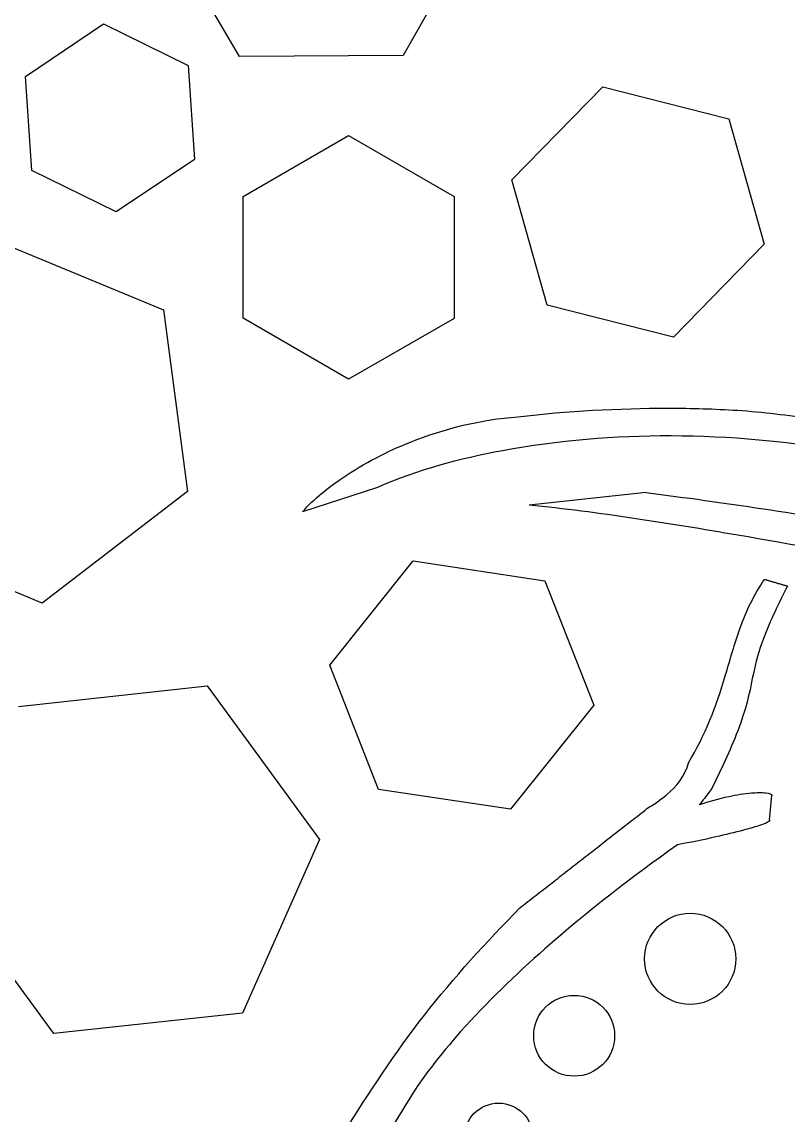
# Model space of a CAD drawing. Header units: millimetres. Extents: x -94 to 94, y -92 to 96.
# Drawn here: x -68.4 to -50.07, y 35.43 to 61.58 of the extents above; entities that cross this region are included whole.
import ezdxf

# ---------------------------------------------------------------- set-up
doc = ezdxf.new("R2010")
doc.units = ezdxf.units.MM
doc.layers.add('Fillet', color=7, linetype='CONTINUOUS')

msp = doc.modelspace()

# ---------------------------------------------------------------- linework, layer by layer
at = {"layer": 'Fillet'}
for p, q in [((-63.1896, 60.7481), (-65.1681, 64.126)), ((-63.1896, 60.7481), (-65.1681, 64.126)), ((-63.1896, 60.7481, 4), (-65.1681, 64.126, 4)), ((-63.1896, 60.7481, 4), (-65.1681, 64.126, 4)), ((-57.3388, 64.175), (-59.275, 60.7726)), ((-57.3388, 64.175), (-59.275, 60.7726)), ((-57.3388, 64.175, 4), (-59.275, 60.7726, 4)), ((-57.3388, 64.175, 4), (-59.275, 60.7726, 4)), ((-68.3119, 60.2691), (-66.4422, 61.5248)), ((-68.3119, 60.2691), (-66.4422, 61.5248)), ((-68.3119, 60.2691, 4), (-66.4422, 61.5248, 4)), ((-68.3119, 60.2691, 4), (-66.4422, 61.5248, 4)), ((-66.4422, 61.5248), (-64.4198, 60.5335)), ((-66.4422, 61.5248), (-66.4422, 61.5248, 4)), ((-66.4422, 61.5248), (-64.4198, 60.5335)), ((-66.4422, 61.5248), (-66.4422, 61.5248, 4)), ((-66.4422, 61.5248, 4), (-64.4198, 60.5335, 4)), ((-66.4422, 61.5248, 4), (-64.4198, 60.5335, 4)), ((-59.275, 60.7726), (-63.1896, 60.7481)), ((-59.275, 60.7726), (-63.1896, 60.7481)), ((-59.275, 60.7726, 4), (-63.1896, 60.7481, 4)), ((-59.275, 60.7726, 4), (-63.1896, 60.7481, 4)), ((-63.1896, 60.7481), (-63.1896, 60.7481, 4)), ((-63.1896, 60.7481), (-63.1896, 60.7481, 4)), ((-59.275, 60.7726), (-59.275, 60.7726, 4)), ((-59.275, 60.7726), (-59.275, 60.7726, 4)), ((-64.4198, 60.5335), (-64.2671, 58.2863)), ((-64.4198, 60.5335), (-64.2671, 58.2863)), ((-64.4198, 60.5335), (-64.4198, 60.5335, 4)), ((-64.4198, 60.5335, 4), (-64.2671, 58.2863, 4)), ((-64.4198, 60.5335), (-64.4198, 60.5335, 4)), ((-64.4198, 60.5335, 4), (-64.2671, 58.2863, 4)), ((-68.1593, 58.0219), (-68.3119, 60.2691)), ((-68.1593, 58.0219), (-68.3119, 60.2691)), ((-68.1593, 58.0219, 4), (-68.3119, 60.2691, 4)), ((-68.3119, 60.2691), (-68.3119, 60.2691, 4)), ((-68.3119, 60.2691), (-68.3119, 60.2691, 4)), ((-68.1593, 58.0219, 4), (-68.3119, 60.2691, 4)), ((-56.6749, 57.7954), (-54.5019, 60.0233)), ((-56.6749, 57.7954), (-54.5019, 60.0233)), ((-56.6749, 57.7954, 4), (-54.5019, 60.0233, 4)), ((-56.6749, 57.7954, 4), (-54.5019, 60.0233, 4)), ((-54.5019, 60.0233), (-51.4859, 59.2553)), ((-54.5019, 60.0233), (-54.5019, 60.0233, 4)), ((-54.5019, 60.0233), (-51.4859, 59.2553)), ((-54.5019, 60.0233), (-54.5019, 60.0233, 4)), ((-54.5019, 60.0233, 4), (-51.4859, 59.2553, 4)), ((-54.5019, 60.0233, 4), (-51.4859, 59.2553, 4)), ((-51.4859, 59.2553), (-50.6431, 56.2594)), ((-51.4859, 59.2553), (-51.4859, 59.2553, 4)), ((-51.4859, 59.2553), (-50.6431, 56.2594)), ((-51.4859, 59.2553), (-51.4859, 59.2553, 4)), ((-51.4859, 59.2553, 4), (-50.6431, 56.2594, 4)), ((-51.4859, 59.2553, 4), (-50.6431, 56.2594, 4)), ((-63.1067, 57.3978), (-60.5834, 58.8541)), ((-63.1067, 57.3978), (-60.5834, 58.8541)), ((-63.1067, 57.3978, 4), (-60.5834, 58.8541, 4)), ((-63.1067, 57.3978, 4), (-60.5834, 58.8541, 4)), ((-60.5834, 58.8541), (-58.0606, 57.397)), ((-60.5834, 58.8541), (-60.5834, 58.8541, 4)), ((-60.5834, 58.8541), (-58.0606, 57.397)), ((-60.5834, 58.8541), (-60.5834, 58.8541, 4)), ((-60.5834, 58.8541, 4), (-58.0606, 57.397, 4)), ((-60.5834, 58.8541, 4), (-58.0606, 57.397, 4)), ((-64.2671, 58.2863), (-66.1369, 57.0306)), ((-64.2671, 58.2863), (-66.1369, 57.0306)), ((-64.2671, 58.2863, 4), (-66.1369, 57.0306, 4)), ((-64.2671, 58.2863, 4), (-66.1369, 57.0306, 4)), ((-64.2671, 58.2863), (-64.2671, 58.2863, 4)), ((-64.2671, 58.2863), (-64.2671, 58.2863, 4)), ((-66.1369, 57.0306), (-68.1593, 58.0219)), ((-66.1369, 57.0306), (-68.1593, 58.0219)), ((-66.1369, 57.0306, 4), (-68.1593, 58.0219, 4)), ((-68.1593, 58.0219), (-68.1593, 58.0219, 4)), ((-68.1593, 58.0219), (-68.1593, 58.0219, 4)), ((-66.1369, 57.0306, 4), (-68.1593, 58.0219, 4)), ((-55.8321, 54.7996), (-56.6749, 57.7954)), ((-55.8321, 54.7996), (-56.6749, 57.7954)), ((-55.8321, 54.7996, 4), (-56.6749, 57.7954, 4)), ((-56.6749, 57.7954), (-56.6749, 57.7954, 4)), ((-56.6749, 57.7954), (-56.6749, 57.7954, 4)), ((-55.8321, 54.7996, 4), (-56.6749, 57.7954, 4)), ((-63.1072, 54.4845), (-63.1067, 57.3978)), ((-63.1072, 54.4845), (-63.1067, 57.3978)), ((-63.1072, 54.4845, 4), (-63.1067, 57.3978, 4)), ((-63.1072, 54.4845, 4), (-63.1067, 57.3978, 4)), ((-63.1067, 57.3978), (-63.1067, 57.3978, 4)), ((-63.1067, 57.3978), (-63.1067, 57.3978, 4)), ((-58.0606, 57.397), (-58.0611, 54.4836)), ((-58.0606, 57.397), (-58.0611, 54.4836)), ((-58.0606, 57.397, 4), (-58.0611, 54.4836, 4)), ((-58.0606, 57.397, 4), (-58.0611, 54.4836, 4)), ((-58.0606, 57.397), (-58.0606, 57.397, 4)), ((-58.0606, 57.397), (-58.0606, 57.397, 4)), ((-66.1369, 57.0306), (-66.1369, 57.0306, 4)), ((-66.1369, 57.0306), (-66.1369, 57.0306, 4)), ((-69.0552, 56.3636), (-65.0051, 54.6858)), ((-69.0552, 56.3636), (-65.0051, 54.6858)), ((-69.0552, 56.3636, 4), (-65.0051, 54.6858, 4)), ((-69.0552, 56.3636, 4), (-65.0051, 54.6858, 4)), ((-50.6431, 56.2594), (-52.8162, 54.0316)), ((-50.6431, 56.2594), (-52.8162, 54.0316)), ((-50.6431, 56.2594, 4), (-52.8162, 54.0316, 4)), ((-50.6431, 56.2594, 4), (-52.8162, 54.0316, 4)), ((-50.6431, 56.2594), (-50.6431, 56.2594, 4)), ((-50.6431, 56.2594), (-50.6431, 56.2594, 4)), ((-65.0051, 54.6858), (-64.4331, 50.3395)), ((-65.0051, 54.6858), (-64.4331, 50.3395)), ((-65.0051, 54.6858), (-65.0051, 54.6858, 4)), ((-65.0051, 54.6858, 4), (-64.4331, 50.3395, 4)), ((-65.0051, 54.6858), (-65.0051, 54.6858, 4)), ((-65.0051, 54.6858, 4), (-64.4331, 50.3395, 4)), ((-52.8162, 54.0316), (-55.8321, 54.7996)), ((-55.8321, 54.7996), (-55.8321, 54.7996, 4)), ((-52.8162, 54.0316), (-55.8321, 54.7996)), ((-52.8162, 54.0316, 4), (-55.8321, 54.7996, 4)), ((-55.8321, 54.7996), (-55.8321, 54.7996, 4)), ((-52.8162, 54.0316, 4), (-55.8321, 54.7996, 4)), ((-60.5844, 53.0274), (-63.1072, 54.4845)), ((-60.5844, 53.0274), (-63.1072, 54.4845)), ((-60.5844, 53.0274, 4), (-63.1072, 54.4845, 4)), ((-63.1072, 54.4845), (-63.1072, 54.4845, 4)), ((-63.1072, 54.4845), (-63.1072, 54.4845, 4)), ((-60.5844, 53.0274, 4), (-63.1072, 54.4845, 4)), ((-58.0611, 54.4836), (-60.5844, 53.0274)), ((-58.0611, 54.4836), (-60.5844, 53.0274)), ((-58.0611, 54.4836, 4), (-60.5844, 53.0274, 4)), ((-58.0611, 54.4836, 4), (-60.5844, 53.0274, 4)), ((-58.0611, 54.4836), (-58.0611, 54.4836, 4)), ((-58.0611, 54.4836), (-58.0611, 54.4836, 4)), ((-52.8162, 54.0316), (-52.8162, 54.0316, 4)), ((-52.8162, 54.0316), (-52.8162, 54.0316, 4)), ((-60.5844, 53.0274), (-60.5844, 53.0274, 4)), ((-60.5844, 53.0274), (-60.5844, 53.0274, 4)), ((-52.9316, 52.3355), (-52.9316, 52.3355, 4)), ((-52.9316, 52.3355), (-52.9316, 52.3355, 4)), ((-56.5337, 52.1298), (-56.5337, 52.1298, 4)), ((-56.5337, 52.1298), (-56.5337, 52.1298, 4)), ((-52.8701, 51.6717), (-52.8701, 51.6717, 4)), ((-52.8701, 51.6717), (-52.8701, 51.6717, 4)), ((-64.4331, 50.3395), (-67.9111, 47.6709)), ((-64.4331, 50.3395), (-67.9111, 47.6709)), ((-64.4331, 50.3395, 4), (-67.9111, 47.6709, 4)), ((-64.4331, 50.3395, 4), (-67.9111, 47.6709, 4)), ((-64.4331, 50.3395), (-64.4331, 50.3395, 4)), ((-64.4331, 50.3395), (-64.4331, 50.3395, 4)), ((-59.8911, 50.4405), (-61.685, 49.8579)), ((-59.8911, 50.4405), (-61.685, 49.8579)), ((-59.8911, 50.4405, 4), (-61.685, 49.8579, 4)), ((-59.8911, 50.4405, 4), (-61.685, 49.8579, 4)), ((-59.8911, 50.4405), (-59.8911, 50.4405, 4)), ((-59.8911, 50.4405), (-59.8911, 50.4405, 4)), ((-53.4679, 50.3171), (-56.2663, 50.019)), ((-53.4679, 50.3171), (-56.2663, 50.019)), ((-53.4679, 50.3171, 4), (-56.2663, 50.019, 4)), ((-53.4679, 50.3171, 4), (-56.2663, 50.019, 4)), ((-53.4679, 50.3171), (-53.4679, 50.3171, 4)), ((-53.4679, 50.3171), (-53.4679, 50.3171, 4)), ((-56.2663, 50.019), (-56.2663, 50.019, 4)), ((-56.2663, 50.019), (-56.2663, 50.019, 4)), ((-61.685, 49.8579), (-61.685, 49.8579, 4)), ((-61.685, 49.8579), (-61.685, 49.8579, 4)), ((-67.9111, 47.6709), (-71.9612, 49.3487)), ((-67.9111, 47.6709), (-71.9612, 49.3487)), ((-67.9111, 47.6709, 4), (-71.9612, 49.3487, 4)), ((-67.9111, 47.6709, 4), (-71.9612, 49.3487, 4)), ((-61.0301, 46.1887), (-59.04, 48.6818)), ((-61.0301, 46.1887), (-59.04, 48.6818)), ((-61.0301, 46.1887, 4), (-59.04, 48.6818, 4)), ((-61.0301, 46.1887, 4), (-59.04, 48.6818, 4)), ((-59.04, 48.6818), (-55.8858, 48.2049)), ((-59.04, 48.6818), (-59.04, 48.6818, 4)), ((-59.04, 48.6818), (-55.8858, 48.2049)), ((-59.04, 48.6818), (-59.04, 48.6818, 4)), ((-59.04, 48.6818, 4), (-55.8858, 48.2049, 4)), ((-59.04, 48.6818, 4), (-55.8858, 48.2049, 4)), ((-55.8858, 48.2049), (-54.7217, 45.2349)), ((-55.8858, 48.2049), (-55.8858, 48.2049, 4)), ((-55.8858, 48.2049), (-54.7217, 45.2349)), ((-55.8858, 48.2049), (-55.8858, 48.2049, 4)), ((-55.8858, 48.2049, 4), (-54.7217, 45.2349, 4)), ((-55.8858, 48.2049, 4), (-54.7217, 45.2349, 4)), ((-50.6351, 48.2413), (-50.6351, 48.2413, 4)), ((-50.6351, 48.2413), (-50.6351, 48.2413, 4)), ((-50.0846, 48.0807), (-50.0846, 48.0807, 4)), ((-50.0846, 48.0807), (-50.0846, 48.0807, 4)), ((-67.9111, 47.6709), (-67.9111, 47.6709, 4)), ((-67.9111, 47.6709), (-67.9111, 47.6709, 4)), ((-59.866, 43.2186), (-61.0301, 46.1887)), ((-59.866, 43.2186), (-61.0301, 46.1887)), ((-59.866, 43.2186, 4), (-61.0301, 46.1887, 4)), ((-61.0301, 46.1887), (-61.0301, 46.1887, 4)), ((-61.0301, 46.1887), (-61.0301, 46.1887, 4)), ((-59.866, 43.2186, 4), (-61.0301, 46.1887, 4)), ((-68.4795, 45.2035), (-63.9608, 45.6912)), ((-68.4795, 45.2035), (-63.9608, 45.6912)), ((-68.4795, 45.2035, 4), (-63.9608, 45.6912, 4)), ((-68.4795, 45.2035, 4), (-63.9608, 45.6912, 4)), ((-63.9608, 45.6912), (-61.2791, 42.0218)), ((-63.9608, 45.6912), (-61.2791, 42.0218)), ((-63.9608, 45.6912), (-63.9608, 45.6912, 4)), ((-63.9608, 45.6912, 4), (-61.2791, 42.0218, 4)), ((-63.9608, 45.6912), (-63.9608, 45.6912, 4)), ((-63.9608, 45.6912, 4), (-61.2791, 42.0218, 4)), ((-54.7217, 45.2349), (-56.7118, 42.7417)), ((-54.7217, 45.2349), (-56.7118, 42.7417)), ((-54.7217, 45.2349, 4), (-56.7118, 42.7417, 4)), ((-54.7217, 45.2349, 4), (-56.7118, 42.7417, 4)), ((-54.7217, 45.2349), (-54.7217, 45.2349, 4)), ((-54.7217, 45.2349), (-54.7217, 45.2349, 4)), ((-52.4513, 43.8565), (-52.4513, 43.8565, 4)), ((-52.4513, 43.8565), (-52.4513, 43.8565, 4)), ((-51.6182, 43.8201), (-51.8958, 43.2412)), ((-51.6182, 43.8201), (-51.8958, 43.2412)), ((-51.6182, 43.8201, 4), (-51.8958, 43.2412, 4)), ((-51.6182, 43.8201, 4), (-51.8958, 43.2412, 4)), ((-51.6182, 43.8201), (-51.6182, 43.8201, 4)), ((-51.6182, 43.8201), (-51.6182, 43.8201, 4)), ((-56.7118, 42.7417), (-59.866, 43.2186)), ((-59.866, 43.2186), (-59.866, 43.2186, 4)), ((-56.7118, 42.7417), (-59.866, 43.2186)), ((-56.7118, 42.7417, 4), (-59.866, 43.2186, 4)), ((-59.866, 43.2186), (-59.866, 43.2186, 4)), ((-56.7118, 42.7417, 4), (-59.866, 43.2186, 4)), ((-51.8958, 43.2412), (-51.8958, 43.2412, 4)), ((-51.8958, 43.2412), (-51.8958, 43.2412, 4)), ((-50.5148, 42.4847), (-50.4625, 43.0691)), ((-50.5148, 42.4847), (-50.4625, 43.0691)), ((-50.5148, 42.4847, 4), (-50.4625, 43.0691, 4)), ((-50.5148, 42.4847, 4), (-50.4625, 43.0691, 4)), ((-50.4625, 43.0691), (-50.4625, 43.0691, 4)), ((-50.4625, 43.0691), (-50.4625, 43.0691, 4)), ((-56.7118, 42.7417), (-56.7118, 42.7417, 4)), ((-56.7118, 42.7417), (-56.7118, 42.7417, 4)), ((-53.4468, 42.7589), (-53.4468, 42.7589, 4)), ((-53.4468, 42.7589), (-53.4468, 42.7589, 4)), ((-52.1886, 42.855), (-52.1886, 42.855, 4)), ((-52.1886, 42.855), (-52.1886, 42.855, 4)), ((-50.5148, 42.4847), (-50.5148, 42.4847, 4)), ((-50.5148, 42.4847), (-50.5148, 42.4847, 4)), ((-61.2791, 42.0218), (-63.116, 37.8647)), ((-61.2791, 42.0218), (-63.116, 37.8647)), ((-61.2791, 42.0218, 4), (-63.116, 37.8647, 4)), ((-61.2791, 42.0218, 4), (-63.116, 37.8647, 4)), ((-61.2791, 42.0218), (-61.2791, 42.0218, 4)), ((-61.2791, 42.0218), (-61.2791, 42.0218, 4)), ((-52.7174, 41.8927), (-52.7174, 41.8927, 4)), ((-52.7174, 41.8927), (-52.7174, 41.8927, 4)), ((-67.6347, 37.3769), (-70.3165, 41.0463)), ((-67.6347, 37.3769), (-70.3165, 41.0463)), ((-67.6347, 37.3769, 4), (-70.3165, 41.0463, 4)), ((-67.6347, 37.3769, 4), (-70.3165, 41.0463, 4)), ((-56.4842, 40.3851), (-56.4842, 40.3851, 4)), ((-56.4842, 40.3851), (-56.4842, 40.3851, 4)), ((-51.3223, 39.1645), (-51.3223, 39.1645, 4)), ((-51.3223, 39.1645), (-51.3223, 39.1645, 4)), ((-63.116, 37.8647), (-67.6347, 37.3769)), ((-63.116, 37.8647), (-67.6347, 37.3769)), ((-63.116, 37.8647, 4), (-67.6347, 37.3769, 4)), ((-63.116, 37.8647, 4), (-67.6347, 37.3769, 4)), ((-63.116, 37.8647), (-63.116, 37.8647, 4)), ((-63.116, 37.8647), (-63.116, 37.8647, 4)), ((-67.6347, 37.3769), (-67.6347, 37.3769, 4)), ((-67.6347, 37.3769), (-67.6347, 37.3769, 4)), ((-54.2207, 37.3251), (-54.2207, 37.3251, 4)), ((-54.2207, 37.3251), (-54.2207, 37.3251, 4)), ((-59.2128, 35.6812), (-59.2128, 35.6812, 4)), ((-59.2128, 35.6812), (-59.2128, 35.6812, 4))]:
    msp.add_line(p, q, dxfattribs=at)
for centre, radius in [((-52.413, 39.1645), 1.09071), ((-52.413, 39.1645), 1.09071), ((-52.413, 39.1645), 1.09071), ((-52.413, 39.1645), 1.09071), ((-55.1877, 37.3251), 0.96695), ((-55.1877, 37.3251), 0.96695), ((-55.1877, 37.3251), 0.96695), ((-55.1877, 37.3251), 0.96695), ((-56.9959, 34.8934), 0.82011), ((-56.9959, 34.8934), 0.82011), ((-56.9959, 34.8934), 0.82011), ((-56.9959, 34.8934), 0.82011)]:
    msp.add_circle(centre, radius, dxfattribs=at)
for points, degree in [([(-56.5337, 52.1298), (-55.3489, 52.2707), (-54.1382, 52.3343), (-52.9316, 52.3355)], 3), ([(-56.5337, 52.1298), (-55.3489, 52.2707), (-54.1382, 52.3343), (-52.9316, 52.3355)], 3), ([(-56.5337, 52.1298, 4), (-55.3489, 52.2707, 4), (-54.1382, 52.3343, 4), (-52.9316, 52.3355, 4)], 3), ([(-56.5337, 52.1298, 4), (-55.3489, 52.2707, 4), (-54.1382, 52.3343, 4), (-52.9316, 52.3355, 4)], 3), ([(-48.69, 51.2852), (-50.0706, 51.5417), (-51.4728, 51.6684), (-52.8701, 51.6717)], 3), ([(-48.69, 51.2852), (-50.0706, 51.5417), (-51.4728, 51.6684), (-52.8701, 51.6717)], 3), ([(-48.69, 51.2852, 4), (-50.0706, 51.5417, 4), (-51.4728, 51.6684, 4), (-52.8701, 51.6717, 4)], 3), ([(-48.69, 51.2852, 4), (-50.0706, 51.5417, 4), (-51.4728, 51.6684, 4), (-52.8701, 51.6717, 4)], 3), ([(-50.6351, 48.2413), (-50.0846, 48.0807)], 1), ([(-50.6351, 48.2413), (-50.0846, 48.0807)], 1), ([(-50.6351, 48.2413, 4), (-50.0846, 48.0807, 4)], 1), ([(-50.6351, 48.2413, 4), (-50.0846, 48.0807, 4)], 1), ([(-56.4842, 40.3851), (-53.4468, 42.7589)], 1), ([(-56.4842, 40.3851), (-53.4468, 42.7589)], 1), ([(-56.4842, 40.3851, 4), (-53.4468, 42.7589, 4)], 1), ([(-56.4842, 40.3851, 4), (-53.4468, 42.7589, 4)], 1), ([(-59.2128, 35.6812), (-60.7952, 33.0871)], 1), ([(-59.2128, 35.6812), (-60.7952, 33.0871)], 1), ([(-59.2128, 35.6812, 4), (-60.7952, 33.0871, 4)], 1), ([(-59.2128, 35.6812, 4), (-60.7952, 33.0871, 4)], 1)]:
    msp.add_open_spline(points, degree=degree, dxfattribs=at)
for points, knots in [([(-52.9316, 52.3355), (-52.3808, 52.3361), (-51.8316, 52.3191), (-51.284, 52.2845), (-50.6742, 52.2438), (-50.0665, 52.1797), (-49.4764, 52.0621)], [0, 0, 0, 0, 0.472713, 0.472713, 0.472713, 1, 1, 1, 1]), ([(-52.9316, 52.3355), (-52.3808, 52.3361), (-51.8316, 52.3191), (-51.284, 52.2845), (-50.6742, 52.2438), (-50.0665, 52.1797), (-49.4764, 52.0621)], [0, 0, 0, 0, 0.472713, 0.472713, 0.472713, 1, 1, 1, 1]), ([(-52.9316, 52.3355, 4), (-52.3808, 52.3361, 4), (-51.8316, 52.3191, 4), (-51.284, 52.2845, 4), (-50.6742, 52.2438, 4), (-50.0665, 52.1797, 4), (-49.4764, 52.0621, 4)], [0, 0, 0, 0, 0.472713, 0.472713, 0.472713, 1, 1, 1, 1]), ([(-52.9316, 52.3355, 4), (-52.3808, 52.3361, 4), (-51.8316, 52.3191, 4), (-51.284, 52.2845, 4), (-50.6742, 52.2438, 4), (-50.0665, 52.1797, 4), (-49.4764, 52.0621, 4)], [0, 0, 0, 0, 0.472713, 0.472713, 0.472713, 1, 1, 1, 1]), ([(-61.685, 49.8579), (-61.4082, 50.1705), (-61.0683, 50.4368), (-60.7152, 50.6772), (-60.212, 51.0161), (-59.6674, 51.2986), (-59.1008, 51.5259), (-58.2831, 51.8531), (-57.415, 52.0633), (-56.5337, 52.1298)], [0, 0, 0, 0, 0.224321, 0.224321, 0.224321, 0.541939, 0.541939, 0.541939, 1, 1, 1, 1]), ([(-61.685, 49.8579), (-61.4082, 50.1705), (-61.0683, 50.4368), (-60.7152, 50.6772), (-60.212, 51.0161), (-59.6674, 51.2986), (-59.1008, 51.5259), (-58.2831, 51.8531), (-57.415, 52.0633), (-56.5337, 52.1298)], [0, 0, 0, 0, 0.224321, 0.224321, 0.224321, 0.541939, 0.541939, 0.541939, 1, 1, 1, 1]), ([(-61.685, 49.8579, 4), (-61.4082, 50.1705, 4), (-61.0683, 50.4368, 4), (-60.7152, 50.6772, 4), (-60.212, 51.0161, 4), (-59.6674, 51.2986, 4), (-59.1008, 51.5259, 4), (-58.2831, 51.8531, 4), (-57.415, 52.0633, 4), (-56.5337, 52.1298, 4)], [0, 0, 0, 0, 0.224321, 0.224321, 0.224321, 0.541939, 0.541939, 0.541939, 1, 1, 1, 1]), ([(-61.685, 49.8579, 4), (-61.4082, 50.1705, 4), (-61.0683, 50.4368, 4), (-60.7152, 50.6772, 4), (-60.212, 51.0161, 4), (-59.6674, 51.2986, 4), (-59.1008, 51.5259, 4), (-58.2831, 51.8531, 4), (-57.415, 52.0633, 4), (-56.5337, 52.1298, 4)], [0, 0, 0, 0, 0.224321, 0.224321, 0.224321, 0.541939, 0.541939, 0.541939, 1, 1, 1, 1]), ([(-52.8701, 51.6717), (-54.2211, 51.6738), (-55.573, 51.5638), (-56.8984, 51.3191), (-57.9244, 51.1258), (-58.9427, 50.8604), (-59.8911, 50.4405)], [0, 0, 0, 0, 0.563062, 0.563062, 0.563062, 1, 1, 1, 1]), ([(-52.8701, 51.6717), (-54.2211, 51.6738), (-55.573, 51.5638), (-56.8984, 51.3191), (-57.9244, 51.1258), (-58.9427, 50.8604), (-59.8911, 50.4405)], [0, 0, 0, 0, 0.563062, 0.563062, 0.563062, 1, 1, 1, 1]), ([(-52.8701, 51.6717, 4), (-54.2211, 51.6738, 4), (-55.573, 51.5638, 4), (-56.8984, 51.3191, 4), (-57.9244, 51.1258, 4), (-58.9427, 50.8604, 4), (-59.8911, 50.4405, 4)], [0, 0, 0, 0, 0.563062, 0.563062, 0.563062, 1, 1, 1, 1]), ([(-52.8701, 51.6717, 4), (-54.2211, 51.6738, 4), (-55.573, 51.5638, 4), (-56.8984, 51.3191, 4), (-57.9244, 51.1258, 4), (-58.9427, 50.8604, 4), (-59.8911, 50.4405, 4)], [0, 0, 0, 0, 0.563062, 0.563062, 0.563062, 1, 1, 1, 1]), ([(-53.4679, 50.3171), (-52.5322, 50.1987), (-51.5994, 50.0693), (-50.6694, 49.9292), (-48.732, 49.6384), (-46.8144, 49.2585), (-44.8889, 48.8719)], [0, 0, 0, 0, 0.324316, 0.324316, 0.324316, 1, 1, 1, 1]), ([(-53.4679, 50.3171), (-52.5322, 50.1987), (-51.5994, 50.0693), (-50.6694, 49.9292), (-48.732, 49.6384), (-46.8144, 49.2585), (-44.8889, 48.8719)], [0, 0, 0, 0, 0.324316, 0.324316, 0.324316, 1, 1, 1, 1]), ([(-53.4679, 50.3171, 4), (-52.5322, 50.1987, 4), (-51.5994, 50.0693, 4), (-50.6694, 49.9292, 4), (-48.732, 49.6384, 4), (-46.8144, 49.2585, 4), (-44.8889, 48.8719, 4)], [0, 0, 0, 0, 0.324316, 0.324316, 0.324316, 1, 1, 1, 1]), ([(-53.4679, 50.3171, 4), (-52.5322, 50.1987, 4), (-51.5994, 50.0693, 4), (-50.6694, 49.9292, 4), (-48.732, 49.6384, 4), (-46.8144, 49.2585, 4), (-44.8889, 48.8719, 4)], [0, 0, 0, 0, 0.324316, 0.324316, 0.324316, 1, 1, 1, 1]), ([(-44.8953, 48.2567), (-45.738, 48.3547), (-46.5773, 48.4844), (-47.4151, 48.6234), (-48.7018, 48.8379), (-49.9852, 49.0751), (-51.2716, 49.2965), (-52.9293, 49.5821), (-54.5925, 49.8452), (-56.2663, 50.019)], [0, 0, 0, 0, 0.221473, 0.221473, 0.221473, 0.561616, 0.561616, 0.561616, 1, 1, 1, 1]), ([(-44.8953, 48.2567), (-45.738, 48.3547), (-46.5773, 48.4844), (-47.4151, 48.6234), (-48.7018, 48.8379), (-49.9852, 49.0751), (-51.2716, 49.2965), (-52.9293, 49.5821), (-54.5925, 49.8452), (-56.2663, 50.019)], [0, 0, 0, 0, 0.221473, 0.221473, 0.221473, 0.561616, 0.561616, 0.561616, 1, 1, 1, 1]), ([(-44.8953, 48.2567, 4), (-45.738, 48.3547, 4), (-46.5773, 48.4844, 4), (-47.4151, 48.6234, 4), (-48.7018, 48.8379, 4), (-49.9852, 49.0751, 4), (-51.2716, 49.2965, 4), (-52.9293, 49.5821, 4), (-54.5925, 49.8452, 4), (-56.2663, 50.019, 4)], [0, 0, 0, 0, 0.221473, 0.221473, 0.221473, 0.561616, 0.561616, 0.561616, 1, 1, 1, 1]), ([(-44.8953, 48.2567, 4), (-45.738, 48.3547, 4), (-46.5773, 48.4844, 4), (-47.4151, 48.6234, 4), (-48.7018, 48.8379, 4), (-49.9852, 49.0751, 4), (-51.2716, 49.2965, 4), (-52.9293, 49.5821, 4), (-54.5925, 49.8452, 4), (-56.2663, 50.019, 4)], [0, 0, 0, 0, 0.221473, 0.221473, 0.221473, 0.561616, 0.561616, 0.561616, 1, 1, 1, 1]), ([(-52.4513, 43.8565), (-52.0602, 44.5081), (-51.7837, 45.217), (-51.574, 45.9366), (-51.4587, 46.3201), (-51.3539, 46.7059), (-51.2175, 47.0817), (-51.0712, 47.4886), (-50.8813, 47.8818), (-50.6351, 48.2413)], [0, 0, 0, 0, 0.473536, 0.473536, 0.473536, 0.72631, 0.72631, 0.72631, 1, 1, 1, 1]), ([(-52.4513, 43.8565), (-52.0602, 44.5081), (-51.7837, 45.217), (-51.574, 45.9366), (-51.4587, 46.3201), (-51.3539, 46.7059), (-51.2175, 47.0817), (-51.0712, 47.4886), (-50.8813, 47.8818), (-50.6351, 48.2413)], [0, 0, 0, 0, 0.473536, 0.473536, 0.473536, 0.72631, 0.72631, 0.72631, 1, 1, 1, 1]), ([(-52.4513, 43.8565, 4), (-52.0602, 44.5081, 4), (-51.7837, 45.217, 4), (-51.574, 45.9366, 4), (-51.4587, 46.3201, 4), (-51.3539, 46.7059, 4), (-51.2175, 47.0817, 4), (-51.0712, 47.4886, 4), (-50.8813, 47.8818, 4), (-50.6351, 48.2413, 4)], [0, 0, 0, 0, 0.473536, 0.473536, 0.473536, 0.72631, 0.72631, 0.72631, 1, 1, 1, 1]), ([(-52.4513, 43.8565, 4), (-52.0602, 44.5081, 4), (-51.7837, 45.217, 4), (-51.574, 45.9366, 4), (-51.4587, 46.3201, 4), (-51.3539, 46.7059, 4), (-51.2175, 47.0817, 4), (-51.0712, 47.4886, 4), (-50.8813, 47.8818, 4), (-50.6351, 48.2413, 4)], [0, 0, 0, 0, 0.473536, 0.473536, 0.473536, 0.72631, 0.72631, 0.72631, 1, 1, 1, 1]), ([(-50.0846, 48.0807), (-50.2982, 47.6698), (-50.5016, 47.2532), (-50.6622, 46.8262), (-50.7698, 46.5386), (-50.8523, 46.2484), (-50.9098, 45.9558), (-50.958, 45.7202), (-51.0033, 45.4836), (-51.0691, 45.2475), (-51.2025, 44.7628), (-51.4021, 44.2869), (-51.6182, 43.8201)], [0, 0, 0, 0, 0.300549, 0.300549, 0.300549, 0.502502, 0.502502, 0.502502, 0.665524, 0.665524, 0.665524, 1, 1, 1, 1]), ([(-50.0846, 48.0807), (-50.2982, 47.6698), (-50.5016, 47.2532), (-50.6622, 46.8262), (-50.7698, 46.5386), (-50.8523, 46.2484), (-50.9098, 45.9558), (-50.958, 45.7202), (-51.0033, 45.4836), (-51.0691, 45.2475), (-51.2025, 44.7628), (-51.4021, 44.2869), (-51.6182, 43.8201)], [0, 0, 0, 0, 0.300549, 0.300549, 0.300549, 0.502502, 0.502502, 0.502502, 0.665524, 0.665524, 0.665524, 1, 1, 1, 1]), ([(-50.0846, 48.0807, 4), (-50.2982, 47.6698, 4), (-50.5016, 47.2532, 4), (-50.6622, 46.8262, 4), (-50.7698, 46.5386, 4), (-50.8523, 46.2484, 4), (-50.9098, 45.9558, 4), (-50.958, 45.7202, 4), (-51.0033, 45.4836, 4), (-51.0691, 45.2475, 4), (-51.2025, 44.7628, 4), (-51.4021, 44.2869, 4), (-51.6182, 43.8201, 4)], [0, 0, 0, 0, 0.300549, 0.300549, 0.300549, 0.502502, 0.502502, 0.502502, 0.665524, 0.665524, 0.665524, 1, 1, 1, 1]), ([(-50.0846, 48.0807, 4), (-50.2982, 47.6698, 4), (-50.5016, 47.2532, 4), (-50.6622, 46.8262, 4), (-50.7698, 46.5386, 4), (-50.8523, 46.2484, 4), (-50.9098, 45.9558, 4), (-50.958, 45.7202, 4), (-51.0033, 45.4836, 4), (-51.0691, 45.2475, 4), (-51.2025, 44.7628, 4), (-51.4021, 44.2869, 4), (-51.6182, 43.8201, 4)], [0, 0, 0, 0, 0.300549, 0.300549, 0.300549, 0.502502, 0.502502, 0.502502, 0.665524, 0.665524, 0.665524, 1, 1, 1, 1]), ([(-53.4468, 42.7589), (-53.2808, 42.8601), (-53.1267, 42.9683), (-52.9845, 43.0834), (-52.7263, 43.2928), (-52.5386, 43.5476), (-52.4513, 43.8565)], [0, 0, 0, 0, 0.354991, 0.354991, 0.354991, 1, 1, 1, 1]), ([(-53.4468, 42.7589), (-53.2808, 42.8601), (-53.1267, 42.9683), (-52.9845, 43.0834), (-52.7263, 43.2928), (-52.5386, 43.5476), (-52.4513, 43.8565)], [0, 0, 0, 0, 0.354991, 0.354991, 0.354991, 1, 1, 1, 1]), ([(-53.4468, 42.7589, 4), (-53.2808, 42.8601, 4), (-53.1267, 42.9683, 4), (-52.9845, 43.0834, 4), (-52.7263, 43.2928, 4), (-52.5386, 43.5476, 4), (-52.4513, 43.8565, 4)], [0, 0, 0, 0, 0.354991, 0.354991, 0.354991, 1, 1, 1, 1]), ([(-53.4468, 42.7589, 4), (-53.2808, 42.8601, 4), (-53.1267, 42.9683, 4), (-52.9845, 43.0834, 4), (-52.7263, 43.2928, 4), (-52.5386, 43.5476, 4), (-52.4513, 43.8565, 4)], [0, 0, 0, 0, 0.354991, 0.354991, 0.354991, 1, 1, 1, 1]), ([(-51.8958, 43.2412), (-51.8929, 43.2452), (-51.925, 43.201), (-51.9665, 43.145), (-52.0299, 43.0594), (-52.1141, 42.9475), (-52.1886, 42.855)], [0, 0, 0, 0, 0.398362, 0.398362, 0.398362, 1, 1, 1, 1]), ([(-51.8958, 43.2412), (-51.8929, 43.2452), (-51.925, 43.201), (-51.9665, 43.145), (-52.0299, 43.0594), (-52.1141, 42.9475), (-52.1886, 42.855)], [0, 0, 0, 0, 0.398362, 0.398362, 0.398362, 1, 1, 1, 1]), ([(-51.8958, 43.2412, 4), (-51.8929, 43.2452, 4), (-51.925, 43.201, 4), (-51.9665, 43.145, 4), (-52.0299, 43.0594, 4), (-52.1141, 42.9475, 4), (-52.1886, 42.855, 4)], [0, 0, 0, 0, 0.398362, 0.398362, 0.398362, 1, 1, 1, 1]), ([(-51.8958, 43.2412, 4), (-51.8929, 43.2452, 4), (-51.925, 43.201, 4), (-51.9665, 43.145, 4), (-52.0299, 43.0594, 4), (-52.1141, 42.9475, 4), (-52.1886, 42.855, 4)], [0, 0, 0, 0, 0.398362, 0.398362, 0.398362, 1, 1, 1, 1]), ([(-52.1886, 42.855), (-51.9562, 42.9341), (-51.7228, 42.9991), (-51.4884, 43.0499), (-51.3051, 43.0898), (-51.1251, 43.1175), (-50.9484, 43.1328), (-50.8278, 43.1425), (-50.7084, 43.1454), (-50.6074, 43.1342), (-50.5265, 43.1256), (-50.453, 43.1033), (-50.4625, 43.0691)], [0, 0, 0, 0, 0.361774, 0.361774, 0.361774, 0.644072, 0.644072, 0.644072, 0.839459, 0.839459, 0.839459, 1, 1, 1, 1]), ([(-52.1886, 42.855), (-51.9562, 42.9341), (-51.7228, 42.9991), (-51.4884, 43.0499), (-51.3051, 43.0898), (-51.1251, 43.1175), (-50.9484, 43.1328), (-50.8278, 43.1425), (-50.7084, 43.1454), (-50.6074, 43.1342), (-50.5265, 43.1256), (-50.453, 43.1033), (-50.4625, 43.0691)], [0, 0, 0, 0, 0.361774, 0.361774, 0.361774, 0.644072, 0.644072, 0.644072, 0.839459, 0.839459, 0.839459, 1, 1, 1, 1]), ([(-52.1886, 42.855, 4), (-51.9562, 42.9341, 4), (-51.7228, 42.9991, 4), (-51.4884, 43.0499, 4), (-51.3051, 43.0898, 4), (-51.1251, 43.1175, 4), (-50.9484, 43.1328, 4), (-50.8278, 43.1425, 4), (-50.7084, 43.1454, 4), (-50.6074, 43.1342, 4), (-50.5265, 43.1256, 4), (-50.453, 43.1033, 4), (-50.4625, 43.0691, 4)], [0, 0, 0, 0, 0.361774, 0.361774, 0.361774, 0.644072, 0.644072, 0.644072, 0.839459, 0.839459, 0.839459, 1, 1, 1, 1]), ([(-52.1886, 42.855, 4), (-51.9562, 42.9341, 4), (-51.7228, 42.9991, 4), (-51.4884, 43.0499, 4), (-51.3051, 43.0898, 4), (-51.1251, 43.1175, 4), (-50.9484, 43.1328, 4), (-50.8278, 43.1425, 4), (-50.7084, 43.1454, 4), (-50.6074, 43.1342, 4), (-50.5265, 43.1256, 4), (-50.453, 43.1033, 4), (-50.4625, 43.0691, 4)], [0, 0, 0, 0, 0.361774, 0.361774, 0.361774, 0.644072, 0.644072, 0.644072, 0.839459, 0.839459, 0.839459, 1, 1, 1, 1]), ([(-50.5148, 42.4847), (-50.4962, 42.4654), (-50.5471, 42.4366), (-50.5998, 42.4136), (-50.6543, 42.3904), (-50.7139, 42.3684), (-50.7787, 42.3477), (-50.8942, 42.3107), (-51.0138, 42.2757), (-51.1377, 42.2429), (-51.3539, 42.1855), (-51.5737, 42.1318), (-51.7971, 42.0817), (-52.1019, 42.013), (-52.4086, 41.95), (-52.7174, 41.8927)], [0, 0, 0, 0, 0.0912051, 0.0912051, 0.0912051, 0.180325, 0.180325, 0.180325, 0.339886, 0.339886, 0.339886, 0.618912, 0.618912, 0.618912, 1, 1, 1, 1]), ([(-50.5148, 42.4847), (-50.4962, 42.4654), (-50.5471, 42.4366), (-50.5998, 42.4136), (-50.6543, 42.3904), (-50.7139, 42.3684), (-50.7787, 42.3477), (-50.8942, 42.3107), (-51.0138, 42.2757), (-51.1377, 42.2429), (-51.3539, 42.1855), (-51.5737, 42.1318), (-51.7971, 42.0817), (-52.1019, 42.013), (-52.4086, 41.95), (-52.7174, 41.8927)], [0, 0, 0, 0, 0.0912051, 0.0912051, 0.0912051, 0.180325, 0.180325, 0.180325, 0.339886, 0.339886, 0.339886, 0.618912, 0.618912, 0.618912, 1, 1, 1, 1]), ([(-50.5148, 42.4847, 4), (-50.4962, 42.4654, 4), (-50.5471, 42.4366, 4), (-50.5998, 42.4136, 4), (-50.6543, 42.3904, 4), (-50.7139, 42.3684, 4), (-50.7787, 42.3477, 4), (-50.8942, 42.3107, 4), (-51.0138, 42.2757, 4), (-51.1377, 42.2429, 4), (-51.3539, 42.1855, 4), (-51.5737, 42.1318, 4), (-51.7971, 42.0817, 4), (-52.1019, 42.013, 4), (-52.4086, 41.95, 4), (-52.7174, 41.8927, 4)], [0, 0, 0, 0, 0.0912051, 0.0912051, 0.0912051, 0.180325, 0.180325, 0.180325, 0.339886, 0.339886, 0.339886, 0.618912, 0.618912, 0.618912, 1, 1, 1, 1]), ([(-50.5148, 42.4847, 4), (-50.4962, 42.4654, 4), (-50.5471, 42.4366, 4), (-50.5998, 42.4136, 4), (-50.6543, 42.3904, 4), (-50.7139, 42.3684, 4), (-50.7787, 42.3477, 4), (-50.8942, 42.3107, 4), (-51.0138, 42.2757, 4), (-51.1377, 42.2429, 4), (-51.3539, 42.1855, 4), (-51.5737, 42.1318, 4), (-51.7971, 42.0817, 4), (-52.1019, 42.013, 4), (-52.4086, 41.95, 4), (-52.7174, 41.8927, 4)], [0, 0, 0, 0, 0.0912051, 0.0912051, 0.0912051, 0.180325, 0.180325, 0.180325, 0.339886, 0.339886, 0.339886, 0.618912, 0.618912, 0.618912, 1, 1, 1, 1]), ([(-52.7174, 41.8927), (-53.8134, 41.1137), (-54.8792, 40.2913), (-55.8877, 39.4049), (-56.5962, 38.781), (-57.2774, 38.1255), (-57.903, 37.4235), (-58.3885, 36.8755), (-58.8497, 36.2967), (-59.2128, 35.6812)], [0, 0, 0, 0, 0.443867, 0.443867, 0.443867, 0.756113, 0.756113, 0.756113, 1, 1, 1, 1]), ([(-52.7174, 41.8927), (-53.8134, 41.1137), (-54.8792, 40.2913), (-55.8877, 39.4049), (-56.5962, 38.781), (-57.2774, 38.1255), (-57.903, 37.4235), (-58.3885, 36.8755), (-58.8497, 36.2967), (-59.2128, 35.6812)], [0, 0, 0, 0, 0.443867, 0.443867, 0.443867, 0.756113, 0.756113, 0.756113, 1, 1, 1, 1]), ([(-52.7174, 41.8927, 4), (-53.8134, 41.1137, 4), (-54.8792, 40.2913, 4), (-55.8877, 39.4049, 4), (-56.5962, 38.781, 4), (-57.2774, 38.1255, 4), (-57.903, 37.4235, 4), (-58.3885, 36.8755, 4), (-58.8497, 36.2967, 4), (-59.2128, 35.6812, 4)], [0, 0, 0, 0, 0.443867, 0.443867, 0.443867, 0.756113, 0.756113, 0.756113, 1, 1, 1, 1]), ([(-52.7174, 41.8927, 4), (-53.8134, 41.1137, 4), (-54.8792, 40.2913, 4), (-55.8877, 39.4049, 4), (-56.5962, 38.781, 4), (-57.2774, 38.1255, 4), (-57.903, 37.4235, 4), (-58.3885, 36.8755, 4), (-58.8497, 36.2967, 4), (-59.2128, 35.6812, 4)], [0, 0, 0, 0, 0.443867, 0.443867, 0.443867, 0.756113, 0.756113, 0.756113, 1, 1, 1, 1]), ([(-60.7127, 34.9875), (-60.0929, 35.9533), (-59.4766, 36.9163), (-58.7684, 37.8181), (-58.0659, 38.7184), (-57.2882, 39.564), (-56.4842, 40.3851)], [0, 0, 0, 0, 0.500898, 0.500898, 0.500898, 1, 1, 1, 1]), ([(-60.7127, 34.9875), (-60.0929, 35.9533), (-59.4766, 36.9163), (-58.7684, 37.8181), (-58.0659, 38.7184), (-57.2882, 39.564), (-56.4842, 40.3851)], [0, 0, 0, 0, 0.500898, 0.500898, 0.500898, 1, 1, 1, 1]), ([(-60.7127, 34.9875, 4), (-60.0929, 35.9533, 4), (-59.4766, 36.9163, 4), (-58.7684, 37.8181, 4), (-58.0659, 38.7184, 4), (-57.2882, 39.564, 4), (-56.4842, 40.3851, 4)], [0, 0, 0, 0, 0.500898, 0.500898, 0.500898, 1, 1, 1, 1]), ([(-60.7127, 34.9875, 4), (-60.0929, 35.9533, 4), (-59.4766, 36.9163, 4), (-58.7684, 37.8181, 4), (-58.0659, 38.7184, 4), (-57.2882, 39.564, 4), (-56.4842, 40.3851, 4)], [0, 0, 0, 0, 0.500898, 0.500898, 0.500898, 1, 1, 1, 1])]:
    msp.add_open_spline(points, degree=3, knots=knots, dxfattribs=at)

doc.saveas('drawing.dxf')
